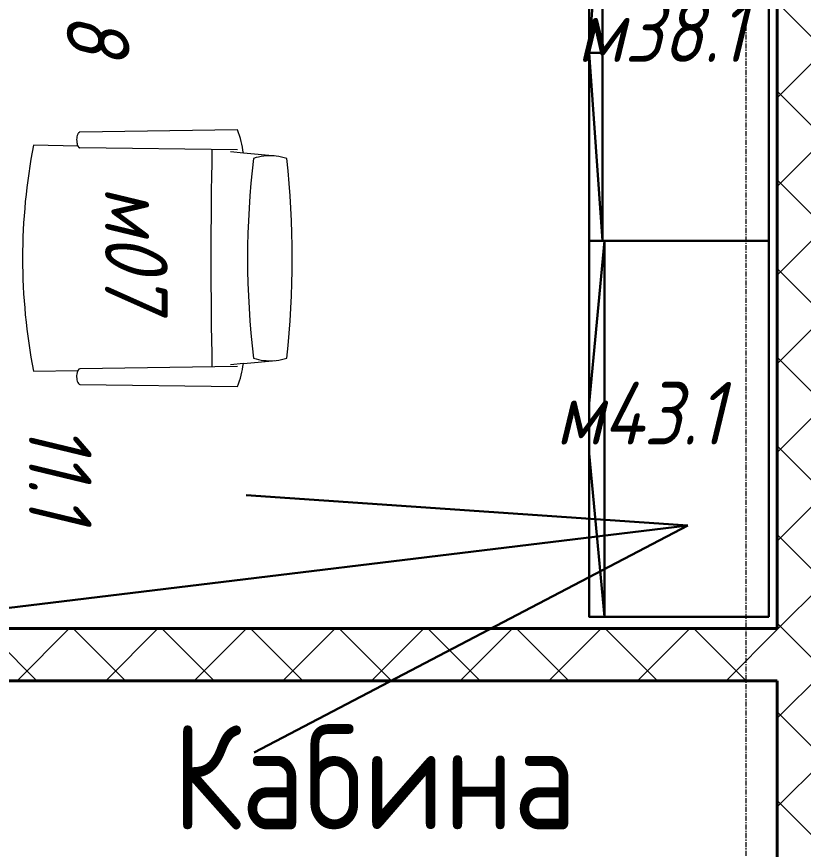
# Model space of a CAD drawing. Header units: millimetres. Extents: x -32954 to 151739, y -65671 to 56243.
# Drawn here: x -16995 to -15112, y -1064 to 929 of the extents above; entities that cross this region are included whole.
import ezdxf

# ---------------------------------------------------------------- set-up
doc = ezdxf.new("R2010")
doc.units = ezdxf.units.MM
doc.linetypes.add('ADSK_Линия сетки', pattern=[21, 12, -3, 3, -3])
for name, color, linetype, lineweight in [('I-FURN', 7, 'Continuous', 9), ('I-FURN-IDEN', 7, 'Continuous', 9), ('M-EQPM-IDEN', 7, 'Continuous', 9), ('Марки помещений', 7, 'Continuous', 18), ('Оси', 7, 'Continuous', 9), ('Стены разрез', 7, 'Continuous', 40), ('ТХ_оборудование', 6, 'Continuous', 30)]:
    doc.layers.add(name, color=color, linetype=linetype, lineweight=lineweight)
doc.styles.add('GOST Common', font='GOST_Common.ttf', dxfattribs={"width": 0.9, "height": 250})
doc.styles.add('GOST Common_I', font='GOST_Common Italic.ttf', dxfattribs={"width": 0.9, "height": 150})
pattern_1 = [(45, (0, 0), (-106.066, 106.066), []), (135, (0, 0), (-106.066, -106.066), [])]

# ---------------------------------------------------------------- blocks, each defined once
blk = doc.blocks.new('М05-М06_Стул офисный - М06_Кресло рабочее Меделия-8569764-О_ТХ_01')
at = {"layer": 'I-FURN'}
for p, q in [((-130.1, 450.8), (-137.4, 372.8)), ((366, 372.8), (358.7, 450.8)), ((-192.7, 358.8), (-187.6, -18.4)), ((-145, 358.8), (-150.1, -18.4)), ((-137.4, 372.8), (-140.3, 342)), ((366, 372.8), (368.9, 342)), ((373.6, 358.8), (378.7, -18.4)), ((416.2, -18.4), (421.3, 358.8)), ((-154, -23.2), (-156.1, -129.6)), ((384.7, -129.6), (382.6, -23.2))]:
    blk.add_line(p, q, dxfattribs=at)
for centre, radius, start, end in [((114.3, -1700.2), 2189.7, 83.7379, 96.2621), ((-2.9, 436.6), 128, 161.8436, 173.6194), ((231.5, 436.6), 128, 6.3806, 18.1564), ((-2.9, 436.6), 128, 175.7159, 197.9267), ((231.5, 436.6), 128, 342.0733, 4.2841), ((114.3, 2327.4), 1944.9, 262.9413, 277.0587), ((-100.3, 110.6), 264.8, 98.0615, 110.4198), ((328.9, 110.6), 264.8, 69.5802, 81.9385), ((114.3, 13952.8), 13657.9, 268.9084, 271.09128), ((114.3, 1258.6), 1414.3, 258.978, 281.022)]:
    blk.add_arc(centre, radius, start, end, dxfattribs=at)
for centre, start_param, end_param in [((-168.8, -18.3), 5.626442, 6.277467), ((-168.8, -18.3), 6.10915, 6.277467), ((397.4, -18.3), 3.147311, 3.801887)]:
    blk.add_ellipse(centre, major_axis=(18.8, 0), ratio=0.427808, start_param=start_param, end_param=end_param, dxfattribs=at)
for points, knots in [([(-187.6, -18.4), (-187.6, -18.9), (-187.4, -19.9), (-186.3, -21.4), (-184.7, -22.7), (-181.7, -24.3), (-176.7, -25.8), (-169.6, -26.5), (-163, -26.1), (-157.7, -24.9), (-155.1, -23.8), (-154, -23.2)], [0, 0, 0, 0, 0.076923, 0.153846, 0.230769, 0.307692, 0.461538, 0.615385, 0.769231, 0.884615, 1, 1, 1, 1]), ([(382.6, -23.2), (384.1, -24.1), (387.7, -25.4), (394.6, -26.5), (401.9, -26.3), (409.1, -24.9), (414.7, -22.2), (416.2, -19.7), (416.2, -18.4)], [0, 0, 0, 0, 0.153846, 0.307692, 0.461538, 0.615385, 0.807692, 1, 1, 1, 1])]:
    blk.add_open_spline(points, degree=3, knots=knots, dxfattribs=at)
blk = doc.blocks.new('Шкаф 38.1')
at = {"layer": 'ТХ_оборудование', "color": 1}
for p, q in [((44509.5, 435518.9), (44478.1, 435068.9)), ((44509.5, 435518.9), (44509.5, 434618.9)), ((44509.5, 435068.9), (44478.1, 435068.9)), ((44478.1, 435068.9), (44509.5, 434618.9))]:
    blk.add_line(p, q, dxfattribs=at)
blk.add_lwpolyline([(44478.1, 435518.9), (44478.1, 434618.9), (44908.1, 434618.9), (44908.1, 435518.9)], close=True, dxfattribs=at)
blk = doc.blocks.new('Шкаф серый одежды')
at = {"layer": 'ТХ_оборудование', "color": 253, "true_color": 0x9898cc}
for p, q in [((32471, 433110), (32080.2, 433073.2)), ((32980.2, 433073.2), (32591, 433110)), ((32080.2, 433073.2), (32980.2, 433073.2))]:
    blk.add_line(p, q, dxfattribs=at)
blk.add_lwpolyline([(32080.2, 432680), (32980.2, 432680), (32980.2, 433110), (32080.2, 433110)], close=True, dxfattribs=at)

msp = doc.modelspace()

# ---------------------------------------------------------------- hatches: boundary and pattern name
at = {"layer": 'Стены разрез', "lineweight": 9}
h = msp.add_hatch(dxfattribs=at)
h.set_pattern_fill('FP_2', color=256, style=0, pattern_type=2)
h.set_pattern_definition(pattern_1)
h.paths.add_polyline_path([(-15050, -3972.9), (-15050, 2050), (-15175, 2050), (-15175, -3972.9)])
h = msp.add_hatch(dxfattribs=at)
h.set_pattern_fill('FP_2', color=256, style=0, pattern_type=2)
h.set_pattern_definition(pattern_1)
h.paths.add_polyline_path([(-15175, -660), (-15175, -535), (-17825, -535), (-17825, -660), (-15755.2, -660)])
h.paths.add_polyline_path([(-20025, -660), (-20025, -535), (-21725, -535), (-21725, -660)])

# ---------------------------------------------------------------- linework, layer by layer
at = {"layer": 'Оси', "linetype": 'ADSK_Линия сетки'}
msp.add_line((-15250, 4287.9), (-15250, -14500), dxfattribs=at)
at = {"layer": 'Стены разрез'}
for p, q in [((-15175, 2030), (-15175, -535)), ((-15175, -535), (-17825, -535)), ((-17725, -660), (-15175, -660)), ((-15175, -660), (-15175, -1960))]:
    msp.add_line(p, q, dxfattribs=at)
at = {"layer": 'ТХ_оборудование'}
for p, q in [((-15388.7, -288.5), (-16445.6, -216.3)), ((-16445.6, -216.3), (-15388.7, -288.5)), ((-21483, -1029.1), (-15388.7, -288.5)), ((-15388.7, -288.5), (-16426.6, -832))]:
    msp.add_line(p, q, dxfattribs=at)

# ---------------------------------------------------------------- block references
at = {"layer": 'I-FURN', "rotation": 270}
msp.add_blockref('М05-М06_Стул офисный - М06_Кресло рабочее Меделия-8569764-О_ТХ_01', (-16825.2, 465), dxfattribs=at)
at = {"layer": 'ТХ_оборудование', "color": 1}
msp.add_blockref('Шкаф 38.1', (-60102.9, -434226.3), dxfattribs=at)
at = {"layer": 'ТХ_оборудование', "color": 1, "rotation": 90}
msp.add_blockref('Шкаф серый одежды', (417485.2, -32587.6), dxfattribs=at)

# ---------------------------------------------------------------- texts
at = {"layer": 'I-FURN-IDEN', "char_height": 150, "attachment_point": 1, "style": 'GOST Common_I'}
for s, insert, width in [('38.1', (-15540.6, 970.5), 382.405), ('\\fGOST Common|b0|i1|c204|p34|;\\W.9;м', (-15653.7, 970.5), 137.089), ('43.1', (-15591.8, 55), 259.747), ('\\fGOST Common|b0|i1|c204|p34|;\\W.9;м', (-15705, 55), 137.089)]:
    msp.add_mtext(s, dxfattribs=dict(at, insert=insert, width=width))
at = {"layer": 'I-FURN-IDEN', "char_height": 150, "attachment_point": 1, "rotation": 270, "style": 'GOST Common_I'}
for s, insert, width in [('\\fGOST Common|b0|i1|c204|p34|;\\W.9;м', (-16633.6, 522.6), 137.089), ('07', (-16633.6, 409.4), 245.316)]:
    msp.add_mtext(s, dxfattribs=dict(at, insert=insert, width=width))
at = {"layer": 'M-EQPM-IDEN', "char_height": 150, "attachment_point": 1, "rotation": 270, "style": 'GOST Common_I'}
for s, insert, width in [('\\fGOST Common|b0|i1|c204|p34|;\\W.9;8', (-16725.5, 938.5), 122.658), ('11.1', (-16815.9, -44.4), 310.253)]:
    msp.add_mtext(s, dxfattribs=dict(at, insert=insert, width=width))
at = {"layer": 'Марки помещений', "lineweight": 9, "insert": (-16622, -765.5), "char_height": 250, "width": 1233.797, "attachment_point": 1, "style": 'GOST Common'}
msp.add_mtext('Кабина', dxfattribs=at)

doc.saveas('drawing.dxf')
